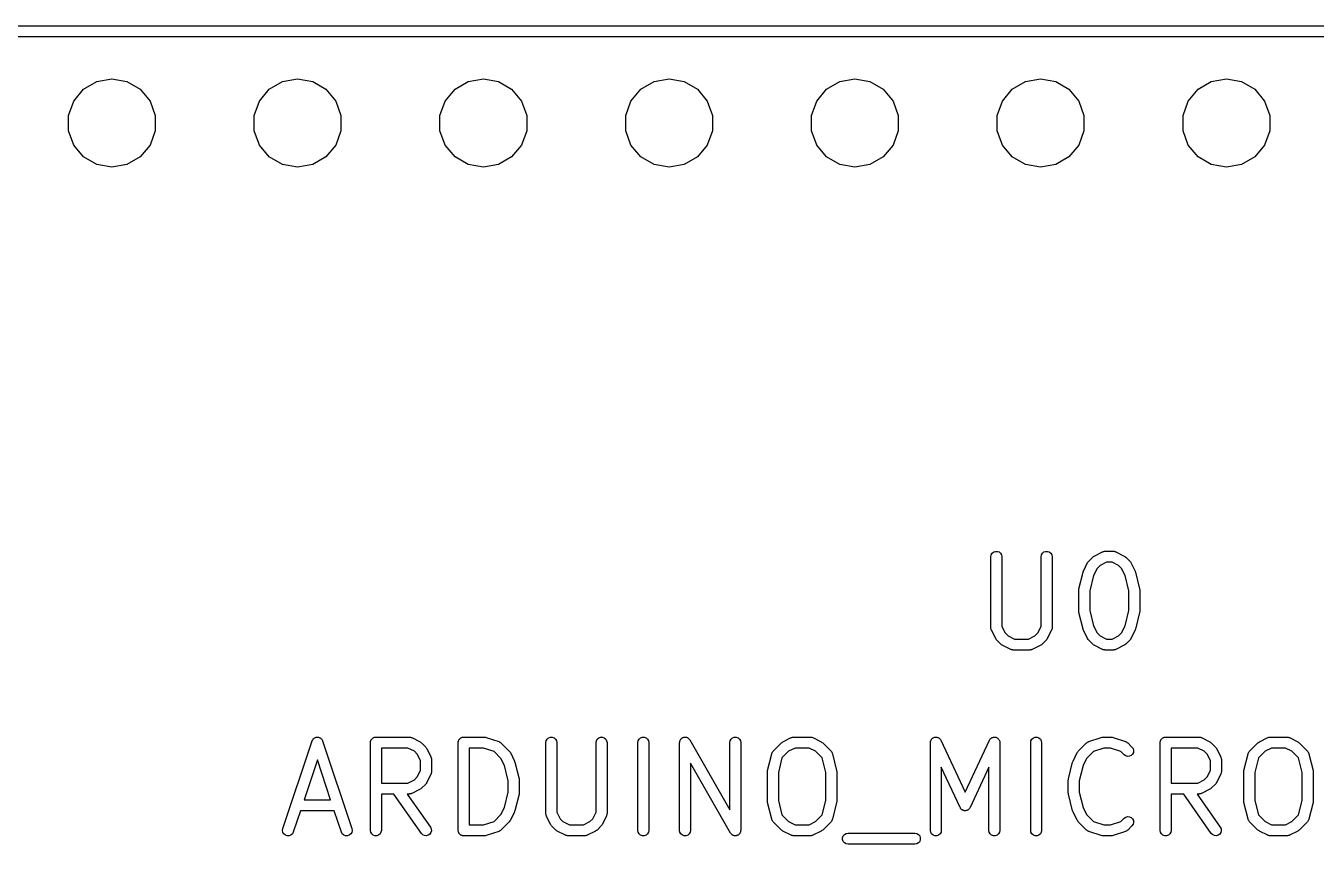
# Model space of a CAD drawing. Extents: x 37 to 154, y -133 to -20.
# Drawn here: x 118.78 to 136.43, y -32.61 to -21.43 of the extents above; entities that cross this region are included whole.
import ezdxf

# ---------------------------------------------------------------- set-up
doc = ezdxf.new("R2010")
doc.units = 0
doc.header["$MEASUREMENT"] = 0
doc.layers.add('BLACK', color=7, linetype='CONTINUOUS')

msp = doc.modelspace()

# ---------------------------------------------------------------- linework, layer by layer
at = {"layer": 'Black'}
for p, q in [((106.3, -21.425), (154.3, -21.425)), ((154.225, -21.575), (106.375, -21.575)), ((119.573, -22.2926), (119.754, -22.188)), ((119.754, -22.188), (119.96, -22.1517)), ((119.96, -22.1517), (120.166, -22.188)), ((120.166, -22.188), (120.347, -22.2926)), ((122.113, -22.2926), (122.294, -22.188)), ((122.294, -22.188), (122.5, -22.1517)), ((122.5, -22.1517), (122.706, -22.188)), ((122.706, -22.188), (122.887, -22.2926)), ((124.653, -22.2926), (124.834, -22.188)), ((124.834, -22.188), (125.04, -22.1517)), ((125.04, -22.1517), (125.246, -22.188)), ((125.246, -22.188), (125.427, -22.2926)), ((127.193, -22.2926), (127.374, -22.188)), ((127.374, -22.188), (127.58, -22.1517)), ((127.58, -22.1517), (127.786, -22.188)), ((127.786, -22.188), (127.967, -22.2926)), ((129.733, -22.2926), (129.914, -22.188)), ((129.914, -22.188), (130.12, -22.1517)), ((130.12, -22.1517), (130.326, -22.188)), ((130.326, -22.188), (130.507, -22.2926)), ((132.273, -22.2926), (132.454, -22.188)), ((132.454, -22.188), (132.66, -22.1517)), ((132.66, -22.1517), (132.866, -22.188)), ((132.866, -22.188), (133.047, -22.2926)), ((134.813, -22.2926), (134.994, -22.188)), ((134.994, -22.188), (135.2, -22.1517)), ((135.2, -22.1517), (135.406, -22.188)), ((135.406, -22.188), (135.587, -22.2926)), ((119.438, -22.4529), (119.573, -22.2926)), ((120.347, -22.2926), (120.482, -22.4529)), ((121.978, -22.4529), (122.113, -22.2926)), ((122.887, -22.2926), (123.022, -22.4529)), ((124.518, -22.4529), (124.653, -22.2926)), ((125.427, -22.2926), (125.562, -22.4529)), ((127.058, -22.4529), (127.193, -22.2926)), ((127.967, -22.2926), (128.102, -22.4529)), ((129.598, -22.4529), (129.733, -22.2926)), ((130.507, -22.2926), (130.642, -22.4529)), ((132.138, -22.4529), (132.273, -22.2926)), ((133.047, -22.2926), (133.182, -22.4529)), ((134.678, -22.4529), (134.813, -22.2926)), ((135.587, -22.2926), (135.722, -22.4529)), ((119.367, -22.6494), (119.438, -22.4529)), ((120.482, -22.4529), (120.553, -22.6494)), ((121.907, -22.6494), (121.978, -22.4529)), ((123.022, -22.4529), (123.093, -22.6494)), ((124.447, -22.6494), (124.518, -22.4529)), ((125.562, -22.4529), (125.633, -22.6494)), ((126.987, -22.6494), (127.058, -22.4529)), ((128.102, -22.4529), (128.173, -22.6494)), ((129.527, -22.6494), (129.598, -22.4529)), ((130.642, -22.4529), (130.713, -22.6494)), ((132.067, -22.6494), (132.138, -22.4529)), ((133.182, -22.4529), (133.253, -22.6494)), ((134.607, -22.6494), (134.678, -22.4529)), ((135.722, -22.4529), (135.793, -22.6494)), ((119.367, -22.8586), (119.367, -22.6494)), ((120.553, -22.6494), (120.553, -22.8586)), ((121.907, -22.8586), (121.907, -22.6494)), ((123.093, -22.6494), (123.093, -22.8586)), ((124.447, -22.8586), (124.447, -22.6494)), ((125.633, -22.6494), (125.633, -22.8586)), ((126.987, -22.8586), (126.987, -22.6494)), ((128.173, -22.6494), (128.173, -22.8586)), ((129.527, -22.8586), (129.527, -22.6494)), ((130.713, -22.6494), (130.713, -22.8586)), ((132.067, -22.8586), (132.067, -22.6494)), ((133.253, -22.6494), (133.253, -22.8586)), ((134.607, -22.8586), (134.607, -22.6494)), ((135.793, -22.6494), (135.793, -22.8586)), ((119.438, -23.0551), (119.367, -22.8586)), ((120.553, -22.8586), (120.482, -23.0551)), ((121.978, -23.0551), (121.907, -22.8586)), ((123.093, -22.8586), (123.022, -23.0551)), ((124.518, -23.0551), (124.447, -22.8586)), ((125.633, -22.8586), (125.562, -23.0551)), ((127.058, -23.0551), (126.987, -22.8586)), ((128.173, -22.8586), (128.102, -23.0551)), ((129.598, -23.0551), (129.527, -22.8586)), ((130.713, -22.8586), (130.642, -23.0551)), ((132.138, -23.0551), (132.067, -22.8586)), ((133.253, -22.8586), (133.182, -23.0551)), ((134.678, -23.0551), (134.607, -22.8586)), ((135.793, -22.8586), (135.722, -23.0551)), ((119.573, -23.2154), (119.438, -23.0551)), ((120.482, -23.0551), (120.347, -23.2154)), ((122.113, -23.2154), (121.978, -23.0551)), ((123.022, -23.0551), (122.887, -23.2154)), ((124.653, -23.2154), (124.518, -23.0551)), ((125.562, -23.0551), (125.427, -23.2154)), ((127.193, -23.2154), (127.058, -23.0551)), ((128.102, -23.0551), (127.967, -23.2154)), ((129.733, -23.2154), (129.598, -23.0551)), ((130.642, -23.0551), (130.507, -23.2154)), ((132.273, -23.2154), (132.138, -23.0551)), ((133.182, -23.0551), (133.047, -23.2154)), ((134.813, -23.2154), (134.678, -23.0551)), ((135.722, -23.0551), (135.587, -23.2154)), ((119.754, -23.32), (119.573, -23.2154)), ((120.347, -23.2154), (120.166, -23.32)), ((122.294, -23.32), (122.113, -23.2154)), ((122.887, -23.2154), (122.706, -23.32)), ((124.834, -23.32), (124.653, -23.2154)), ((125.427, -23.2154), (125.246, -23.32)), ((127.374, -23.32), (127.193, -23.2154)), ((127.967, -23.2154), (127.786, -23.32)), ((129.914, -23.32), (129.733, -23.2154)), ((130.507, -23.2154), (130.326, -23.32)), ((132.454, -23.32), (132.273, -23.2154)), ((133.047, -23.2154), (132.866, -23.32)), ((134.994, -23.32), (134.813, -23.2154)), ((135.587, -23.2154), (135.406, -23.32)), ((119.96, -23.3563), (119.754, -23.32)), ((120.166, -23.32), (119.96, -23.3563)), ((122.5, -23.3563), (122.294, -23.32)), ((122.706, -23.32), (122.5, -23.3563)), ((125.04, -23.3563), (124.834, -23.32)), ((125.246, -23.32), (125.04, -23.3563)), ((127.58, -23.3563), (127.374, -23.32)), ((127.786, -23.32), (127.58, -23.3563)), ((130.12, -23.3563), (129.914, -23.32)), ((130.326, -23.32), (130.12, -23.3563)), ((132.66, -23.3563), (132.454, -23.32)), ((132.866, -23.32), (132.66, -23.3563)), ((135.2, -23.3563), (134.994, -23.32)), ((135.406, -23.32), (135.2, -23.3563)), ((131.981, -28.6829), (131.985, -28.6572)), ((131.981, -29.6543), (131.981, -28.6829)), ((131.985, -28.6572), (131.998, -28.6346)), ((131.998, -28.6346), (132.018, -28.6179)), ((132.018, -28.6179), (132.043, -28.609)), ((132.043, -28.609), (132.069, -28.609)), ((132.069, -28.609), (132.093, -28.6179)), ((132.093, -28.6179), (132.113, -28.6346)), ((132.113, -28.6346), (132.126, -28.6572)), ((132.126, -28.6572), (132.131, -28.6829)), ((132.131, -28.6829), (132.131, -29.6366)), ((132.666, -28.6829), (132.671, -28.6572)), ((132.666, -29.6366), (132.666, -28.6829)), ((132.671, -28.6572), (132.684, -28.6346)), ((132.684, -28.6346), (132.704, -28.6179)), ((132.704, -28.6179), (132.728, -28.609)), ((132.728, -28.609), (132.754, -28.609)), ((132.754, -28.609), (132.779, -28.6179)), ((132.779, -28.6179), (132.799, -28.6346)), ((132.799, -28.6346), (132.812, -28.6572)), ((132.812, -28.6572), (132.816, -28.6829)), ((132.816, -28.6829), (132.816, -29.6543)), ((133.303, -28.7636), (133.31, -28.754)), ((133.31, -28.754), (133.317, -28.7441)), ((133.317, -28.7441), (133.374, -28.687)), ((133.374, -28.687), (133.384, -28.6801)), ((133.384, -28.6801), (133.394, -28.6729)), ((133.394, -28.6729), (133.508, -28.6158)), ((133.559, -28.7579), (133.472, -28.8016)), ((133.508, -28.6158), (133.512, -28.6145)), ((133.512, -28.6145), (133.516, -28.6124)), ((133.516, -28.6124), (133.524, -28.6109)), ((133.524, -28.6109), (133.533, -28.6083)), ((133.533, -28.6083), (133.537, -28.6086)), ((133.537, -28.6086), (133.541, -28.6079)), ((133.541, -28.6079), (133.656, -28.6079)), ((133.638, -28.7579), (133.559, -28.7579)), ((133.726, -28.8016), (133.638, -28.7579)), ((133.656, -28.6079), (133.66, -28.6086)), ((133.66, -28.6086), (133.664, -28.6083)), ((133.664, -28.6083), (133.673, -28.6109)), ((133.673, -28.6109), (133.681, -28.6124)), ((133.681, -28.6124), (133.685, -28.6145)), ((133.685, -28.6145), (133.689, -28.6158)), ((133.689, -28.6158), (133.804, -28.6729)), ((133.804, -28.6729), (133.813, -28.6801)), ((133.813, -28.6801), (133.823, -28.687)), ((133.823, -28.687), (133.88, -28.7441)), ((133.88, -28.7441), (133.887, -28.7539)), ((133.887, -28.7539), (133.894, -28.7636)), ((133.183, -29.1218), (133.24, -28.8932)), ((133.24, -28.8932), (133.243, -28.8857)), ((133.243, -28.8857), (133.246, -28.8779)), ((133.246, -28.8779), (133.303, -28.7636)), ((133.432, -28.8416), (133.384, -28.9376)), ((133.472, -28.8016), (133.432, -28.8416)), ((133.766, -28.8416), (133.726, -28.8016)), ((133.814, -28.9376), (133.766, -28.8416)), ((133.894, -28.7636), (133.951, -28.8779)), ((133.951, -28.8779), (133.954, -28.8857)), ((133.954, -28.8857), (133.957, -28.8932)), ((133.957, -28.8932), (134.014, -29.1218)), ((133.384, -28.9376), (133.331, -29.1492)), ((133.866, -29.1492), (133.814, -28.9376)), ((133.181, -29.14), (133.182, -29.131)), ((133.181, -29.4257), (133.181, -29.14)), ((133.182, -29.131), (133.183, -29.1218)), ((133.331, -29.1492), (133.331, -29.4165)), ((133.866, -29.4165), (133.866, -29.1492)), ((134.014, -29.1218), (134.015, -29.131)), ((134.015, -29.131), (134.016, -29.14)), ((134.016, -29.14), (134.016, -29.4257)), ((133.182, -29.4347), (133.181, -29.4257)), ((133.183, -29.4439), (133.182, -29.4347)), ((133.24, -29.6725), (133.183, -29.4439)), ((133.331, -29.4165), (133.384, -29.6281)), ((133.814, -29.6281), (133.866, -29.4165)), ((134.014, -29.4439), (133.957, -29.6725)), ((134.015, -29.4347), (134.014, -29.4439)), ((134.016, -29.4257), (134.015, -29.4347)), ((132.131, -29.6366), (132.174, -29.7241)), ((132.623, -29.7241), (132.666, -29.6366)), ((133.384, -29.6281), (133.432, -29.7241)), ((133.766, -29.7241), (133.814, -29.6281)), ((131.981, -29.6585), (131.981, -29.6543)), ((131.981, -29.6629), (131.981, -29.6585)), ((131.984, -29.6713), (131.981, -29.6629)), ((131.985, -29.6799), (131.984, -29.6713)), ((131.987, -29.6837), (131.985, -29.6799)), ((131.989, -29.6878), (131.987, -29.6837)), ((132.046, -29.8021), (131.989, -29.6878)), ((132.053, -29.8118), (132.046, -29.8021)), ((132.06, -29.8216), (132.053, -29.8118)), ((132.174, -29.7241), (132.214, -29.7641)), ((132.214, -29.7641), (132.302, -29.8079)), ((132.302, -29.8079), (132.495, -29.8079)), ((132.495, -29.8079), (132.583, -29.7641)), ((132.583, -29.7641), (132.623, -29.7241)), ((132.744, -29.8118), (132.737, -29.8216)), ((132.751, -29.8021), (132.744, -29.8118)), ((132.809, -29.6878), (132.751, -29.8021)), ((132.81, -29.6837), (132.809, -29.6878)), ((132.812, -29.6799), (132.81, -29.6837)), ((132.813, -29.6713), (132.812, -29.6799)), ((132.816, -29.6629), (132.813, -29.6713)), ((132.816, -29.6543), (132.816, -29.6585)), ((132.816, -29.6585), (132.816, -29.6629)), ((133.243, -29.68), (133.24, -29.6725)), ((133.246, -29.6878), (133.243, -29.68)), ((133.303, -29.8021), (133.246, -29.6878)), ((133.31, -29.8118), (133.303, -29.8021)), ((133.317, -29.8216), (133.31, -29.8118)), ((133.432, -29.7241), (133.472, -29.7641)), ((133.472, -29.7641), (133.559, -29.8079)), ((133.559, -29.8079), (133.638, -29.8079)), ((133.638, -29.8079), (133.726, -29.7641)), ((133.726, -29.7641), (133.766, -29.7241)), ((133.887, -29.8118), (133.88, -29.8216)), ((133.894, -29.8021), (133.887, -29.8118)), ((133.951, -29.6878), (133.894, -29.8021)), ((133.954, -29.68), (133.951, -29.6878)), ((133.957, -29.6725), (133.954, -29.68)), ((132.117, -29.8787), (132.06, -29.8216)), ((132.127, -29.8856), (132.117, -29.8787)), ((132.136, -29.8928), (132.127, -29.8856)), ((132.251, -29.9499), (132.136, -29.8928)), ((132.255, -29.9512), (132.251, -29.9499)), ((132.259, -29.9533), (132.255, -29.9512)), ((132.267, -29.9549), (132.259, -29.9533)), ((132.276, -29.9574), (132.267, -29.9549)), ((132.28, -29.9571), (132.276, -29.9574)), ((132.284, -29.9579), (132.28, -29.9571)), ((132.513, -29.9579), (132.284, -29.9579)), ((132.517, -29.9571), (132.513, -29.9579)), ((132.521, -29.9574), (132.517, -29.9571)), ((132.53, -29.9549), (132.521, -29.9574)), ((132.539, -29.9533), (132.53, -29.9549)), ((132.542, -29.9512), (132.539, -29.9533)), ((132.546, -29.9499), (132.542, -29.9512)), ((132.661, -29.8928), (132.546, -29.9499)), ((132.67, -29.8856), (132.661, -29.8928)), ((132.68, -29.8787), (132.67, -29.8856)), ((132.737, -29.8216), (132.68, -29.8787)), ((133.374, -29.8787), (133.317, -29.8216)), ((133.384, -29.8856), (133.374, -29.8787)), ((133.394, -29.8928), (133.384, -29.8856)), ((133.508, -29.9499), (133.394, -29.8928)), ((133.512, -29.9512), (133.508, -29.9499)), ((133.516, -29.9533), (133.512, -29.9512)), ((133.524, -29.9549), (133.516, -29.9533)), ((133.533, -29.9574), (133.524, -29.9549)), ((133.537, -29.9571), (133.533, -29.9574)), ((133.541, -29.9579), (133.537, -29.9571)), ((133.656, -29.9579), (133.541, -29.9579)), ((133.66, -29.9571), (133.656, -29.9579)), ((133.664, -29.9574), (133.66, -29.9571)), ((133.673, -29.9549), (133.664, -29.9574)), ((133.681, -29.9533), (133.673, -29.9549)), ((133.685, -29.9512), (133.681, -29.9533)), ((133.689, -29.9499), (133.685, -29.9512)), ((133.804, -29.8928), (133.689, -29.9499)), ((133.813, -29.8856), (133.804, -29.8928)), ((133.823, -29.8787), (133.813, -29.8856)), ((133.88, -29.8216), (133.823, -29.8787)), ((122.299, -32.3991), (122.699, -31.1991)), ((122.699, -31.1991), (122.7, -31.1973)), ((122.7, -31.1953), (122.706, -31.1859)), ((122.7, -31.1973), (122.7, -31.1953)), ((122.706, -31.1859), (122.711, -31.1762)), ((122.711, -31.1762), (122.713, -31.1749)), ((122.713, -31.1749), (122.714, -31.1731)), ((122.714, -31.1731), (122.723, -31.1662)), ((122.723, -31.1662), (122.731, -31.159)), ((122.731, -31.159), (122.733, -31.1582)), ((122.733, -31.1582), (122.734, -31.1569)), ((122.734, -31.1569), (122.745, -31.1534)), ((122.745, -31.1534), (122.755, -31.1494)), ((122.755, -31.1494), (122.757, -31.1493)), ((122.757, -31.1493), (122.759, -31.1487)), ((122.759, -31.1487), (122.77, -31.149)), ((122.77, -31.149), (122.781, -31.1487)), ((122.781, -31.1487), (122.783, -31.1493)), ((122.783, -31.1493), (122.785, -31.1494)), ((122.785, -31.1494), (122.795, -31.1534)), ((122.795, -31.1534), (122.806, -31.1569)), ((122.806, -31.1569), (122.807, -31.1582)), ((122.807, -31.1582), (122.809, -31.159)), ((122.809, -31.159), (122.817, -31.1662)), ((122.817, -31.1662), (122.826, -31.1731)), ((122.826, -31.1731), (122.827, -31.1749)), ((122.827, -31.1749), (122.829, -31.1762)), ((122.829, -31.1762), (122.834, -31.1859)), ((122.834, -31.1859), (122.84, -31.1953)), ((122.84, -31.1953), (122.84, -31.1973)), ((122.84, -31.1973), (122.841, -31.1991)), ((122.841, -31.1991), (123.241, -32.3991)), ((123.495, -31.2229), (123.496, -31.2164)), ((123.495, -32.4229), (123.495, -31.2229)), ((123.496, -31.2098), (123.498, -31.2037)), ((123.496, -31.2164), (123.496, -31.2098)), ((123.498, -31.2037), (123.5, -31.1972)), ((123.5, -31.1972), (123.503, -31.1915)), ((123.503, -31.1915), (123.505, -31.1854)), ((123.505, -31.1854), (123.509, -31.1803)), ((123.509, -31.1803), (123.513, -31.1746)), ((123.513, -31.1746), (123.518, -31.1704)), ((123.518, -31.1704), (123.522, -31.1654)), ((123.522, -31.1654), (123.527, -31.1621)), ((123.527, -31.1621), (123.532, -31.1579)), ((123.532, -31.1579), (123.539, -31.1557)), ((123.539, -31.1557), (123.544, -31.1524)), ((123.544, -31.1524), (123.551, -31.1512)), ((123.551, -31.1512), (123.557, -31.149)), ((123.557, -31.149), (123.564, -31.149)), ((123.564, -31.149), (123.57, -31.1479)), ((123.57, -31.1479), (124.027, -31.1479)), ((124.027, -31.1479), (124.031, -31.1486)), ((124.031, -31.1486), (124.036, -31.1483)), ((124.036, -31.1483), (124.044, -31.1509)), ((124.044, -31.1509), (124.053, -31.1524)), ((124.053, -31.1524), (124.057, -31.1545)), ((124.057, -31.1545), (124.061, -31.1558)), ((124.061, -31.1558), (124.175, -31.2129)), ((124.175, -31.2129), (124.185, -31.2201)), ((124.185, -31.2201), (124.194, -31.227)), ((124.194, -31.227), (124.252, -31.2841)), ((124.695, -31.2229), (124.696, -31.2164)), ((124.695, -32.4229), (124.695, -31.2229)), ((124.696, -31.2098), (124.698, -31.2037)), ((124.696, -31.2164), (124.696, -31.2098)), ((124.698, -31.2037), (124.7, -31.1972)), ((124.7, -31.1972), (124.703, -31.1915)), ((124.703, -31.1915), (124.705, -31.1854)), ((124.705, -31.1854), (124.709, -31.1803)), ((124.709, -31.1803), (124.713, -31.1746)), ((124.713, -31.1746), (124.718, -31.1704)), ((124.718, -31.1704), (124.722, -31.1654)), ((124.722, -31.1654), (124.727, -31.1621)), ((124.727, -31.1621), (124.732, -31.1579)), ((124.732, -31.1579), (124.739, -31.1557)), ((124.739, -31.1557), (124.744, -31.1524)), ((124.744, -31.1524), (124.751, -31.1512)), ((124.751, -31.1512), (124.757, -31.149)), ((124.757, -31.149), (124.764, -31.149)), ((124.764, -31.149), (124.77, -31.1479)), ((124.77, -31.1479), (125.056, -31.1479)), ((125.056, -31.1479), (125.068, -31.1499)), ((125.068, -31.1499), (125.079, -31.1517)), ((125.079, -31.1517), (125.251, -31.2088)), ((125.251, -31.2088), (125.255, -31.2109)), ((125.255, -31.2109), (125.259, -31.212)), ((125.259, -31.212), (125.266, -31.2171)), ((125.266, -31.2171), (125.274, -31.2213)), ((125.274, -31.2213), (125.277, -31.2245)), ((125.277, -31.2245), (125.28, -31.227)), ((125.28, -31.227), (125.394, -31.3413)), ((125.895, -31.2229), (125.9, -31.1972)), ((125.895, -32.1943), (125.895, -31.2229)), ((125.9, -31.1972), (125.913, -31.1746)), ((125.913, -31.1746), (125.932, -31.1579)), ((125.932, -31.1579), (125.957, -31.149)), ((125.957, -31.149), (125.983, -31.149)), ((125.983, -31.149), (126.007, -31.1579)), ((126.007, -31.1579), (126.027, -31.1746)), ((126.027, -31.1746), (126.04, -31.1972)), ((126.04, -31.1972), (126.045, -31.2229)), ((126.045, -31.2229), (126.045, -32.1766)), ((126.581, -31.2229), (126.585, -31.1972)), ((126.581, -32.1766), (126.581, -31.2229)), ((126.585, -31.1972), (126.598, -31.1746)), ((126.598, -31.1746), (126.618, -31.1579)), ((126.618, -31.1579), (126.643, -31.149)), ((126.643, -31.149), (126.669, -31.149)), ((126.669, -31.149), (126.693, -31.1579)), ((126.693, -31.1579), (126.713, -31.1746)), ((126.713, -31.1746), (126.726, -31.1972)), ((126.726, -31.1972), (126.731, -31.2229)), ((126.731, -31.2229), (126.731, -32.1943)), ((127.152, -31.2229), (127.157, -31.1972)), ((127.152, -32.4229), (127.152, -31.2229)), ((127.157, -31.1972), (127.17, -31.1746)), ((127.17, -31.1746), (127.19, -31.1579)), ((127.19, -31.1579), (127.214, -31.149)), ((127.214, -31.149), (127.24, -31.149)), ((127.24, -31.149), (127.265, -31.1579)), ((127.265, -31.1579), (127.285, -31.1746)), ((127.285, -31.1746), (127.298, -31.1972)), ((127.298, -31.1972), (127.302, -31.2229)), ((127.302, -31.2229), (127.302, -32.4229)), ((127.724, -31.2229), (127.725, -31.2162)), ((127.724, -32.4229), (127.724, -31.2229)), ((127.725, -31.2095), (127.727, -31.2035)), ((127.725, -31.2162), (127.725, -31.2095)), ((127.727, -31.2035), (127.728, -31.1972)), ((127.728, -31.1972), (127.731, -31.1914)), ((127.731, -31.1914), (127.734, -31.1851)), ((127.734, -31.1851), (127.738, -31.1802)), ((127.738, -31.1802), (127.741, -31.1746)), ((127.741, -31.1746), (127.746, -31.1703)), ((127.746, -31.1703), (127.751, -31.1652)), ((127.751, -31.1652), (127.756, -31.162)), ((127.756, -31.162), (127.761, -31.1579)), ((127.761, -31.1579), (127.767, -31.1556)), ((127.767, -31.1556), (127.773, -31.1523)), ((127.773, -31.1523), (127.78, -31.1512)), ((127.78, -31.1512), (127.786, -31.149)), ((127.786, -31.149), (127.792, -31.149)), ((127.792, -31.149), (127.799, -31.1479)), ((127.799, -31.1479), (127.805, -31.149)), ((127.805, -31.149), (127.812, -31.149)), ((127.812, -31.149), (127.818, -31.1513)), ((127.818, -31.1513), (127.825, -31.1525)), ((127.825, -31.1525), (127.83, -31.1557)), ((127.83, -31.1557), (127.836, -31.1579)), ((127.836, -31.1579), (127.841, -31.1622)), ((127.841, -31.1622), (127.847, -31.1656)), ((127.847, -31.1656), (127.851, -31.1705)), ((127.851, -31.1705), (127.856, -31.1746)), ((127.856, -31.1746), (127.859, -31.1805)), ((127.859, -31.1805), (127.864, -31.1856)), ((127.864, -31.1856), (128.409, -32.1404)), ((128.409, -31.2229), (128.414, -31.1972)), ((128.409, -32.1404), (128.409, -31.2229)), ((128.414, -31.1972), (128.427, -31.1746)), ((128.427, -31.1746), (128.447, -31.1579)), ((128.447, -31.1579), (128.471, -31.149)), ((128.471, -31.149), (128.497, -31.149)), ((128.497, -31.149), (128.522, -31.1579)), ((128.522, -31.1579), (128.542, -31.1746)), ((128.542, -31.1746), (128.555, -31.1972)), ((128.555, -31.1972), (128.559, -31.2229)), ((128.559, -31.2229), (128.559, -32.4229)), ((129.003, -31.3413), (129.117, -31.227)), ((129.117, -31.227), (129.127, -31.2201)), ((129.127, -31.2201), (129.136, -31.2129)), ((129.136, -31.2129), (129.251, -31.1558)), ((129.251, -31.1558), (129.255, -31.1545)), ((129.255, -31.1545), (129.259, -31.1524)), ((129.259, -31.1524), (129.267, -31.1509)), ((129.267, -31.1509), (129.276, -31.1483)), ((129.276, -31.1483), (129.28, -31.1486)), ((129.28, -31.1486), (129.284, -31.1479)), ((129.284, -31.1479), (129.513, -31.1479)), ((129.513, -31.1479), (129.517, -31.1486)), ((129.517, -31.1486), (129.521, -31.1483)), ((129.521, -31.1483), (129.53, -31.1509)), ((129.53, -31.1509), (129.539, -31.1524)), ((129.539, -31.1524), (129.542, -31.1545)), ((129.542, -31.1545), (129.546, -31.1558)), ((129.546, -31.1558), (129.661, -31.2129)), ((129.661, -31.2129), (129.67, -31.2201)), ((129.67, -31.2201), (129.68, -31.227)), ((129.68, -31.227), (129.794, -31.3413)), ((131.152, -31.2229), (131.154, -31.2132)), ((131.152, -32.4229), (131.152, -31.2229)), ((131.154, -31.2132), (131.155, -31.2035)), ((131.155, -31.2035), (131.156, -31.2005)), ((131.156, -31.2005), (131.157, -31.1972)), ((131.157, -31.1972), (131.162, -31.1887)), ((131.162, -31.1887), (131.166, -31.1799)), ((131.166, -31.1799), (131.168, -31.1775)), ((131.168, -31.1775), (131.17, -31.1746)), ((131.17, -31.1746), (131.177, -31.1684)), ((131.177, -31.1684), (131.184, -31.1614)), ((131.184, -31.1614), (131.187, -31.16)), ((131.187, -31.16), (131.19, -31.1579)), ((131.19, -31.1579), (131.199, -31.1546)), ((131.199, -31.1546), (131.208, -31.1504)), ((131.208, -31.1504), (131.211, -31.1501)), ((131.211, -31.1501), (131.214, -31.149)), ((131.214, -31.149), (131.224, -31.149)), ((131.224, -31.149), (131.234, -31.1481)), ((131.234, -31.1481), (131.237, -31.149)), ((131.237, -31.149), (131.24, -31.149)), ((131.24, -31.149), (131.249, -31.1523)), ((131.249, -31.1523), (131.259, -31.1549)), ((131.259, -31.1549), (131.262, -31.1568)), ((131.262, -31.1568), (131.265, -31.1579)), ((131.265, -31.1579), (131.272, -31.1642)), ((131.272, -31.1642), (131.28, -31.1698)), ((131.28, -31.1698), (131.282, -31.1725)), ((131.282, -31.1725), (131.285, -31.1746)), ((131.285, -31.1746), (131.289, -31.1831)), ((131.289, -31.1831), (131.295, -31.1911)), ((131.295, -31.1911), (131.627, -31.9026)), ((131.627, -31.9026), (131.959, -31.1911)), ((131.959, -31.1911), (131.965, -31.1831)), ((131.965, -31.1831), (131.97, -31.1746)), ((131.97, -31.1746), (131.972, -31.1725)), ((131.972, -31.1725), (131.974, -31.1698)), ((131.974, -31.1698), (131.982, -31.1642)), ((131.982, -31.1642), (131.99, -31.1579)), ((131.99, -31.1579), (131.993, -31.1568)), ((131.993, -31.1568), (131.995, -31.1549)), ((131.995, -31.1549), (132.005, -31.1523)), ((132.005, -31.1523), (132.014, -31.149)), ((132.014, -31.149), (132.017, -31.149)), ((132.017, -31.149), (132.021, -31.1481)), ((132.021, -31.1481), (132.03, -31.149)), ((132.03, -31.149), (132.04, -31.149)), ((132.04, -31.149), (132.043, -31.1501)), ((132.043, -31.1501), (132.047, -31.1504)), ((132.047, -31.1504), (132.055, -31.1546)), ((132.055, -31.1546), (132.065, -31.1579)), ((132.065, -31.1579), (132.067, -31.16)), ((132.067, -31.16), (132.07, -31.1614)), ((132.07, -31.1614), (132.077, -31.1684)), ((132.077, -31.1684), (132.085, -31.1746)), ((132.085, -31.1746), (132.086, -31.1775)), ((132.086, -31.1775), (132.089, -31.1799)), ((132.089, -31.1799), (132.093, -31.1887)), ((132.093, -31.1887), (132.098, -31.1972)), ((132.098, -31.1972), (132.098, -31.2005)), ((132.098, -31.2005), (132.1, -31.2035)), ((132.1, -31.2035), (132.1, -31.2132)), ((132.1, -31.2132), (132.102, -31.2229)), ((132.102, -31.2229), (132.102, -32.4229)), ((132.524, -31.2229), (132.528, -31.1972)), ((132.524, -32.4229), (132.524, -31.2229)), ((132.528, -31.1972), (132.541, -31.1746)), ((132.541, -31.1746), (132.561, -31.1579)), ((132.561, -31.1579), (132.586, -31.149)), ((132.586, -31.149), (132.612, -31.149)), ((132.612, -31.149), (132.636, -31.1579)), ((132.636, -31.1579), (132.656, -31.1746)), ((132.656, -31.1746), (132.669, -31.1972)), ((132.669, -31.1972), (132.674, -31.2229)), ((132.674, -31.2229), (132.674, -32.4229)), ((133.174, -31.3413), (133.288, -31.227)), ((133.288, -31.227), (133.292, -31.2245)), ((133.292, -31.2245), (133.295, -31.2213)), ((133.295, -31.2213), (133.303, -31.2171)), ((133.303, -31.2171), (133.31, -31.212)), ((133.31, -31.212), (133.314, -31.2109)), ((133.314, -31.2109), (133.318, -31.2088)), ((133.318, -31.2088), (133.489, -31.1517)), ((133.489, -31.1517), (133.501, -31.1499)), ((133.501, -31.1499), (133.513, -31.1479)), ((133.513, -31.1479), (133.627, -31.1479)), ((133.627, -31.1479), (133.639, -31.1499)), ((133.639, -31.1499), (133.651, -31.1517)), ((133.651, -31.1517), (133.822, -31.2088)), ((133.822, -31.2088), (133.826, -31.2109)), ((133.826, -31.2109), (133.83, -31.212)), ((133.83, -31.212), (133.837, -31.2171)), ((133.837, -31.2171), (133.845, -31.2213)), ((133.845, -31.2213), (133.848, -31.2245)), ((133.848, -31.2245), (133.852, -31.227)), ((133.852, -31.227), (133.909, -31.2841)), ((134.295, -31.2229), (134.296, -31.2164)), ((134.295, -32.4229), (134.295, -31.2229)), ((134.296, -31.2098), (134.298, -31.2037)), ((134.296, -31.2164), (134.296, -31.2098)), ((134.298, -31.2037), (134.3, -31.1972)), ((134.3, -31.1972), (134.303, -31.1915)), ((134.303, -31.1915), (134.305, -31.1854)), ((134.305, -31.1854), (134.309, -31.1803)), ((134.309, -31.1803), (134.313, -31.1746)), ((134.313, -31.1746), (134.318, -31.1704)), ((134.318, -31.1704), (134.322, -31.1654)), ((134.322, -31.1654), (134.327, -31.1621)), ((134.327, -31.1621), (134.332, -31.1579)), ((134.332, -31.1579), (134.339, -31.1557)), ((134.339, -31.1557), (134.344, -31.1524)), ((134.344, -31.1524), (134.351, -31.1512)), ((134.351, -31.1512), (134.357, -31.149)), ((134.357, -31.149), (134.364, -31.149)), ((134.364, -31.149), (134.37, -31.1479)), ((134.37, -31.1479), (134.827, -31.1479)), ((134.827, -31.1479), (134.831, -31.1486)), ((134.831, -31.1486), (134.836, -31.1483)), ((134.836, -31.1483), (134.844, -31.1509)), ((134.844, -31.1509), (134.853, -31.1524)), ((134.853, -31.1524), (134.857, -31.1545)), ((134.857, -31.1545), (134.861, -31.1558)), ((134.861, -31.1558), (134.975, -31.2129)), ((134.975, -31.2129), (134.985, -31.2201)), ((134.985, -31.2201), (134.994, -31.227)), ((134.994, -31.227), (135.052, -31.2841)), ((135.517, -31.3413), (135.631, -31.227)), ((135.631, -31.227), (135.641, -31.2201)), ((135.641, -31.2201), (135.651, -31.2129)), ((135.651, -31.2129), (135.765, -31.1558)), ((135.765, -31.1558), (135.769, -31.1545)), ((135.769, -31.1545), (135.773, -31.1524)), ((135.773, -31.1524), (135.782, -31.1509)), ((135.782, -31.1509), (135.79, -31.1483)), ((135.79, -31.1483), (135.794, -31.1486)), ((135.794, -31.1486), (135.799, -31.1479)), ((135.799, -31.1479), (136.027, -31.1479)), ((136.027, -31.1479), (136.031, -31.1486)), ((136.031, -31.1486), (136.036, -31.1483)), ((136.036, -31.1483), (136.044, -31.1509)), ((136.044, -31.1509), (136.053, -31.1524)), ((136.053, -31.1524), (136.057, -31.1545)), ((136.057, -31.1545), (136.061, -31.1558)), ((136.061, -31.1558), (136.175, -31.2129)), ((136.175, -31.2129), (136.185, -31.2201)), ((136.185, -31.2201), (136.194, -31.227)), ((136.194, -31.227), (136.309, -31.3413)), ((123.645, -31.2979), (123.645, -31.7764)), ((124.009, -31.2979), (123.645, -31.2979)), ((124.097, -31.3416), (124.009, -31.2979)), ((124.137, -31.3816), (124.097, -31.3416)), ((124.181, -31.4691), (124.137, -31.3816)), ((124.252, -31.2841), (124.258, -31.2939)), ((124.258, -31.2939), (124.266, -31.3036)), ((124.266, -31.3036), (124.323, -31.4179)), ((124.845, -31.2979), (124.845, -32.3479)), ((125.044, -31.2979), (124.845, -31.2979)), ((125.187, -31.3456), (125.044, -31.2979)), ((125.28, -31.4387), (125.187, -31.3456)), ((125.394, -31.3413), (125.401, -31.3511)), ((125.401, -31.3511), (125.409, -31.3607)), ((125.409, -31.3607), (125.466, -31.475)), ((128.926, -31.6047), (128.983, -31.3761)), ((128.983, -31.3761), (128.986, -31.3695)), ((128.986, -31.3695), (128.988, -31.3626)), ((128.988, -31.3626), (128.991, -31.3577)), ((128.991, -31.3577), (128.994, -31.3523)), ((128.994, -31.3523), (128.999, -31.3471)), ((128.999, -31.3471), (129.003, -31.3413)), ((129.214, -31.3416), (129.123, -31.4326)), ((129.302, -31.2979), (129.214, -31.3416)), ((129.495, -31.2979), (129.302, -31.2979)), ((129.583, -31.3416), (129.495, -31.2979)), ((129.674, -31.4326), (129.583, -31.3416)), ((129.794, -31.3413), (129.799, -31.3471)), ((129.799, -31.3471), (129.804, -31.3523)), ((129.804, -31.3523), (129.806, -31.3577)), ((129.806, -31.3577), (129.809, -31.3626)), ((129.809, -31.3626), (129.811, -31.3695)), ((129.811, -31.3695), (129.814, -31.3761)), ((129.814, -31.3761), (129.871, -31.6047)), ((133.103, -31.475), (133.16, -31.3607)), ((133.16, -31.3607), (133.167, -31.3511)), ((133.167, -31.3511), (133.174, -31.3413)), ((133.382, -31.3456), (133.289, -31.4387)), ((133.525, -31.2979), (133.382, -31.3456)), ((133.615, -31.2979), (133.525, -31.2979)), ((133.758, -31.3456), (133.615, -31.2979)), ((133.803, -31.3902), (133.758, -31.3456)), ((133.824, -31.4051), (133.803, -31.3902)), ((133.849, -31.4119), (133.824, -31.4051)), ((133.899, -31.3986), (133.875, -31.4096)), ((133.917, -31.3802), (133.899, -31.3986)), ((133.909, -31.2841), (133.924, -31.3054)), ((133.928, -31.3566), (133.917, -31.3802)), ((133.924, -31.3054), (133.93, -31.3306)), ((133.93, -31.3306), (133.928, -31.3566)), ((134.445, -31.2979), (134.445, -31.7764)), ((134.809, -31.2979), (134.445, -31.2979)), ((134.897, -31.3416), (134.809, -31.2979)), ((134.937, -31.3816), (134.897, -31.3416)), ((134.981, -31.4691), (134.937, -31.3816)), ((135.052, -31.2841), (135.058, -31.2939)), ((135.058, -31.2939), (135.066, -31.3036)), ((135.066, -31.3036), (135.123, -31.4179)), ((135.44, -31.6047), (135.497, -31.3761)), ((135.497, -31.3761), (135.5, -31.3695)), ((135.5, -31.3695), (135.502, -31.3626)), ((135.502, -31.3626), (135.505, -31.3577)), ((135.505, -31.3577), (135.508, -31.3523)), ((135.508, -31.3523), (135.513, -31.3471)), ((135.513, -31.3471), (135.517, -31.3413)), ((135.729, -31.3416), (135.638, -31.4326)), ((135.816, -31.2979), (135.729, -31.3416)), ((136.009, -31.2979), (135.816, -31.2979)), ((136.097, -31.3416), (136.009, -31.2979)), ((136.188, -31.4326), (136.097, -31.3416)), ((136.309, -31.3413), (136.313, -31.3471)), ((136.313, -31.3471), (136.318, -31.3523)), ((136.318, -31.3523), (136.32, -31.3577)), ((136.32, -31.3577), (136.324, -31.3626)), ((136.324, -31.3626), (136.326, -31.3695)), ((136.326, -31.3695), (136.328, -31.3761)), ((136.328, -31.3761), (136.386, -31.6047)), ((122.77, -31.46), (122.588, -32.005)), ((122.952, -32.005), (122.77, -31.46)), ((124.181, -31.6052), (124.181, -31.4691)), ((124.323, -31.4179), (124.324, -31.422)), ((124.324, -31.422), (124.326, -31.4258)), ((124.326, -31.4258), (124.328, -31.4344)), ((124.328, -31.4344), (124.33, -31.4429)), ((124.33, -31.4429), (124.33, -31.4472)), ((124.33, -31.4472), (124.331, -31.4514)), ((124.331, -31.4514), (124.331, -31.6229)), ((125.328, -31.5347), (125.28, -31.4387)), ((125.381, -31.7464), (125.328, -31.5347)), ((125.466, -31.475), (125.468, -31.4829)), ((125.468, -31.4829), (125.471, -31.4904)), ((125.471, -31.4904), (125.528, -31.719)), ((128.419, -32.4601), (127.874, -31.5053)), ((127.874, -31.5053), (127.874, -32.4229)), ((129.123, -31.4326), (129.074, -31.6321)), ((129.724, -31.6321), (129.674, -31.4326)), ((131.559, -32.1117), (131.302, -31.5609)), ((131.302, -31.5609), (131.302, -32.4229)), ((131.952, -31.5609), (131.695, -32.1117)), ((131.952, -32.4229), (131.952, -31.5609)), ((133.04, -31.719), (133.097, -31.4904)), ((133.097, -31.4904), (133.101, -31.4829)), ((133.101, -31.4829), (133.103, -31.475)), ((133.241, -31.5347), (133.188, -31.7464)), ((133.289, -31.4387), (133.241, -31.5347)), ((133.875, -31.4096), (133.849, -31.4119)), ((134.981, -31.6052), (134.981, -31.4691)), ((135.123, -31.4179), (135.124, -31.422)), ((135.124, -31.422), (135.126, -31.4258)), ((135.126, -31.4258), (135.128, -31.4344)), ((135.128, -31.4344), (135.13, -31.4429)), ((135.13, -31.4429), (135.13, -31.4472)), ((135.13, -31.4472), (135.131, -31.4514)), ((135.131, -31.4514), (135.131, -31.6229)), ((135.638, -31.4326), (135.588, -31.6321)), ((136.238, -31.6321), (136.188, -31.4326)), ((124.009, -31.7764), (124.097, -31.7326)), ((124.097, -31.7326), (124.137, -31.6927)), ((124.137, -31.6927), (124.181, -31.6052)), ((124.323, -31.6564), (124.266, -31.7707)), ((124.324, -31.6523), (124.323, -31.6564)), ((124.326, -31.6485), (124.324, -31.6523)), ((124.328, -31.6399), (124.326, -31.6485)), ((124.33, -31.6314), (124.328, -31.6399)), ((124.331, -31.6229), (124.33, -31.6271)), ((124.33, -31.6271), (124.33, -31.6314)), ((125.381, -31.8993), (125.381, -31.7464)), ((125.528, -31.719), (125.529, -31.7281)), ((125.529, -31.7281), (125.531, -31.7371)), ((125.531, -31.7371), (125.531, -31.9086)), ((128.924, -31.6229), (128.925, -31.6138)), ((128.924, -32.0229), (128.924, -31.6229)), ((128.925, -31.6138), (128.926, -31.6047)), ((129.074, -31.6321), (129.074, -32.0136)), ((129.724, -32.0136), (129.724, -31.6321)), ((129.871, -31.6047), (129.872, -31.6138)), ((129.872, -31.6138), (129.874, -31.6229)), ((129.874, -31.6229), (129.874, -32.0229)), ((133.038, -31.7371), (133.039, -31.7281)), ((133.038, -31.9086), (133.038, -31.7371)), ((133.039, -31.7281), (133.04, -31.719)), ((133.188, -31.7464), (133.188, -31.8993)), ((134.809, -31.7764), (134.897, -31.7326)), ((134.897, -31.7326), (134.937, -31.6927)), ((134.937, -31.6927), (134.981, -31.6052)), ((135.123, -31.6564), (135.066, -31.7707)), ((135.124, -31.6523), (135.123, -31.6564)), ((135.126, -31.6485), (135.124, -31.6523)), ((135.128, -31.6399), (135.126, -31.6485)), ((135.13, -31.6314), (135.128, -31.6399)), ((135.131, -31.6229), (135.13, -31.6271)), ((135.13, -31.6271), (135.13, -31.6314)), ((135.438, -31.6229), (135.439, -31.6138)), ((135.438, -32.0229), (135.438, -31.6229)), ((135.439, -31.6138), (135.44, -31.6047)), ((135.588, -31.6321), (135.588, -32.0136)), ((136.238, -32.0136), (136.238, -31.6321)), ((136.386, -31.6047), (136.386, -31.6138)), ((136.386, -31.6138), (136.388, -31.6229)), ((136.388, -31.6229), (136.388, -32.0229)), ((123.645, -31.7764), (124.009, -31.7764)), ((123.817, -31.9264), (123.645, -31.9264)), ((123.645, -31.9264), (123.645, -32.4229)), ((124.194, -32.4659), (123.817, -31.9264)), ((124.027, -31.9264), (124, -31.9264)), ((124, -31.9264), (124.317, -32.3798)), ((124.031, -31.9257), (124.027, -31.9264)), ((124.036, -31.9259), (124.031, -31.9257)), ((124.044, -31.9234), (124.036, -31.9259)), ((124.053, -31.9219), (124.044, -31.9234)), ((124.057, -31.9197), (124.053, -31.9219)), ((124.061, -31.9185), (124.057, -31.9197)), ((124.175, -31.8614), (124.061, -31.9185)), ((124.185, -31.8542), (124.175, -31.8614)), ((124.194, -31.8473), (124.185, -31.8542)), ((124.252, -31.7902), (124.194, -31.8473)), ((124.258, -31.7803), (124.252, -31.7902)), ((124.266, -31.7707), (124.258, -31.7803)), ((125.328, -32.111), (125.381, -31.8993)), ((125.528, -31.9268), (125.471, -32.1553)), ((125.529, -31.9176), (125.528, -31.9268)), ((125.531, -31.9086), (125.529, -31.9176)), ((133.039, -31.9176), (133.038, -31.9086)), ((133.04, -31.9268), (133.039, -31.9176)), ((133.097, -32.1553), (133.04, -31.9268)), ((133.188, -31.8993), (133.241, -32.111)), ((134.445, -31.7764), (134.809, -31.7764)), ((134.617, -31.9264), (134.445, -31.9264)), ((134.445, -31.9264), (134.445, -32.4229)), ((134.994, -32.4659), (134.617, -31.9264)), ((134.827, -31.9264), (134.8, -31.9264)), ((134.8, -31.9264), (135.117, -32.3798)), ((134.831, -31.9257), (134.827, -31.9264)), ((134.836, -31.9259), (134.831, -31.9257)), ((134.844, -31.9234), (134.836, -31.9259)), ((134.853, -31.9219), (134.844, -31.9234)), ((134.857, -31.9197), (134.853, -31.9219)), ((134.861, -31.9185), (134.857, -31.9197)), ((134.975, -31.8614), (134.861, -31.9185)), ((134.985, -31.8542), (134.975, -31.8614)), ((134.994, -31.8473), (134.985, -31.8542)), ((135.052, -31.7902), (134.994, -31.8473)), ((135.058, -31.7803), (135.052, -31.7902)), ((135.066, -31.7707), (135.058, -31.7803)), ((122.588, -32.005), (122.952, -32.005)), ((125.28, -32.207), (125.328, -32.111)), ((128.925, -32.0319), (128.924, -32.0229)), ((128.926, -32.041), (128.925, -32.0319)), ((128.983, -32.2696), (128.926, -32.041)), ((129.074, -32.0136), (129.123, -32.2131)), ((129.674, -32.2131), (129.724, -32.0136)), ((129.871, -32.041), (129.814, -32.2696)), ((129.872, -32.0319), (129.871, -32.041)), ((129.874, -32.0229), (129.872, -32.0319)), ((131.563, -32.1171), (131.559, -32.1117)), ((131.695, -32.1117), (131.691, -32.1171)), ((133.241, -32.111), (133.289, -32.207)), ((135.439, -32.0319), (135.438, -32.0229)), ((135.44, -32.041), (135.439, -32.0319)), ((135.497, -32.2696), (135.44, -32.041)), ((135.588, -32.0136), (135.638, -32.2131)), ((136.188, -32.2131), (136.238, -32.0136)), ((136.386, -32.041), (136.328, -32.2696)), ((136.388, -32.0229), (136.386, -32.0319)), ((136.386, -32.0319), (136.386, -32.041)), ((122.538, -32.155), (122.441, -32.4466)), ((123.002, -32.155), (122.538, -32.155)), ((123.099, -32.4466), (123.002, -32.155)), ((125.187, -32.3002), (125.28, -32.207)), ((125.409, -32.285), (125.401, -32.2946)), ((125.466, -32.1707), (125.409, -32.285)), ((125.468, -32.1628), (125.466, -32.1707)), ((125.471, -32.1553), (125.468, -32.1628)), ((125.896, -32.1985), (125.895, -32.1943)), ((125.895, -32.2029), (125.896, -32.1985)), ((125.898, -32.2113), (125.895, -32.2029)), ((125.9, -32.2199), (125.898, -32.2113)), ((125.902, -32.2237), (125.9, -32.2199)), ((125.903, -32.2278), (125.902, -32.2237)), ((125.96, -32.3421), (125.903, -32.2278)), ((126.045, -32.1766), (126.089, -32.2641)), ((126.089, -32.2641), (126.129, -32.3041)), ((126.497, -32.3041), (126.537, -32.2641)), ((126.537, -32.2641), (126.581, -32.1766)), ((126.723, -32.2278), (126.666, -32.3421)), ((126.724, -32.2237), (126.723, -32.2278)), ((126.726, -32.2199), (126.724, -32.2237)), ((126.728, -32.2113), (126.726, -32.2199)), ((126.73, -32.2029), (126.728, -32.2113)), ((126.731, -32.1943), (126.73, -32.1985)), ((126.73, -32.1985), (126.73, -32.2029)), ((128.986, -32.2762), (128.983, -32.2696)), ((128.988, -32.2831), (128.986, -32.2762)), ((128.991, -32.288), (128.988, -32.2831)), ((128.994, -32.2934), (128.991, -32.288)), ((129.123, -32.2131), (129.214, -32.3041)), ((129.583, -32.3041), (129.674, -32.2131)), ((129.806, -32.288), (129.804, -32.2934)), ((129.809, -32.2831), (129.806, -32.288)), ((129.811, -32.2762), (129.809, -32.2831)), ((129.814, -32.2696), (129.811, -32.2762)), ((131.566, -32.123), (131.563, -32.1171)), ((131.57, -32.1277), (131.566, -32.123)), ((131.574, -32.133), (131.57, -32.1277)), ((131.579, -32.1368), (131.574, -32.133)), ((131.584, -32.1414), (131.579, -32.1368)), ((131.59, -32.1442), (131.584, -32.1414)), ((131.595, -32.148), (131.59, -32.1442)), ((131.602, -32.1497), (131.595, -32.148)), ((131.608, -32.1524), (131.602, -32.1497)), ((131.614, -32.153), (131.608, -32.1524)), ((131.621, -32.1547), (131.614, -32.153)), ((131.627, -32.1541), (131.621, -32.1547)), ((131.634, -32.1547), (131.627, -32.1541)), ((131.64, -32.153), (131.634, -32.1547)), ((131.647, -32.1524), (131.64, -32.153)), ((131.653, -32.1497), (131.647, -32.1524)), ((131.659, -32.148), (131.653, -32.1497)), ((131.664, -32.1442), (131.659, -32.148)), ((131.67, -32.1414), (131.664, -32.1442)), ((131.675, -32.1368), (131.67, -32.1414)), ((131.68, -32.133), (131.675, -32.1368)), ((131.684, -32.1277), (131.68, -32.133)), ((131.689, -32.123), (131.684, -32.1277)), ((131.691, -32.1171), (131.689, -32.123)), ((133.101, -32.1628), (133.097, -32.1553)), ((133.103, -32.1707), (133.101, -32.1628)), ((133.16, -32.285), (133.103, -32.1707)), ((133.167, -32.2946), (133.16, -32.285)), ((133.289, -32.207), (133.382, -32.3002)), ((133.758, -32.3002), (133.803, -32.2555)), ((133.803, -32.2555), (133.824, -32.2406)), ((133.824, -32.2406), (133.849, -32.2339)), ((133.849, -32.2339), (133.875, -32.2361)), ((133.875, -32.2361), (133.899, -32.2471)), ((133.899, -32.2471), (133.917, -32.2656)), ((133.917, -32.2656), (133.928, -32.2892)), ((133.928, -32.2892), (133.93, -32.3151)), ((135.5, -32.2762), (135.497, -32.2696)), ((135.502, -32.2831), (135.5, -32.2762)), ((135.505, -32.288), (135.502, -32.2831)), ((135.508, -32.2934), (135.505, -32.288)), ((135.638, -32.2131), (135.729, -32.3041)), ((136.097, -32.3041), (136.188, -32.2131)), ((136.32, -32.288), (136.318, -32.2934)), ((136.324, -32.2831), (136.32, -32.288)), ((136.326, -32.2762), (136.324, -32.2831)), ((136.328, -32.2696), (136.326, -32.2762)), ((122.295, -32.4249), (122.299, -32.3991)), ((122.3, -32.4504), (122.295, -32.4249)), ((122.314, -32.4726), (122.3, -32.4504)), ((122.441, -32.4466), (122.429, -32.4695)), ((123.111, -32.4695), (123.099, -32.4466)), ((123.24, -32.4504), (123.226, -32.4726)), ((123.245, -32.4249), (123.24, -32.4504)), ((123.241, -32.3991), (123.245, -32.4249)), ((123.5, -32.4485), (123.495, -32.4229)), ((123.513, -32.4711), (123.5, -32.4485)), ((123.64, -32.4485), (123.627, -32.4711)), ((123.645, -32.4229), (123.64, -32.4485)), ((124.324, -32.4546), (124.309, -32.4759)), ((124.317, -32.3798), (124.328, -32.4035)), ((124.33, -32.4294), (124.324, -32.4546)), ((124.328, -32.4035), (124.33, -32.4294)), ((124.696, -32.4293), (124.695, -32.4229)), ((124.696, -32.4359), (124.696, -32.4293)), ((124.698, -32.442), (124.696, -32.4359)), ((124.7, -32.4485), (124.698, -32.442)), ((124.703, -32.4542), (124.7, -32.4485)), ((124.705, -32.4604), (124.703, -32.4542)), ((124.709, -32.4654), (124.705, -32.4604)), ((124.713, -32.4711), (124.709, -32.4654)), ((124.845, -32.3479), (125.044, -32.3479)), ((125.044, -32.3479), (125.187, -32.3002)), ((125.251, -32.4369), (125.079, -32.494)), ((125.255, -32.4348), (125.251, -32.4369)), ((125.259, -32.4337), (125.255, -32.4348)), ((125.266, -32.4286), (125.259, -32.4337)), ((125.274, -32.4245), (125.266, -32.4286)), ((125.277, -32.4212), (125.274, -32.4245)), ((125.28, -32.4187), (125.277, -32.4212)), ((125.394, -32.3045), (125.28, -32.4187)), ((125.401, -32.2946), (125.394, -32.3045)), ((125.967, -32.3518), (125.96, -32.3421)), ((125.974, -32.3616), (125.967, -32.3518)), ((126.031, -32.4187), (125.974, -32.3616)), ((126.041, -32.4256), (126.031, -32.4187)), ((126.051, -32.4328), (126.041, -32.4256)), ((126.165, -32.4899), (126.051, -32.4328)), ((126.129, -32.3041), (126.216, -32.3479)), ((126.216, -32.3479), (126.409, -32.3479)), ((126.409, -32.3479), (126.497, -32.3041)), ((126.575, -32.4328), (126.461, -32.4899)), ((126.585, -32.4256), (126.575, -32.4328)), ((126.594, -32.4187), (126.585, -32.4256)), ((126.652, -32.3616), (126.594, -32.4187)), ((126.658, -32.3518), (126.652, -32.3616)), ((126.666, -32.3421), (126.658, -32.3518)), ((127.157, -32.4485), (127.152, -32.4229)), ((127.17, -32.4711), (127.157, -32.4485)), ((127.298, -32.4485), (127.285, -32.4711)), ((127.302, -32.4229), (127.298, -32.4485)), ((127.728, -32.4485), (127.724, -32.4229)), ((127.741, -32.4711), (127.728, -32.4485)), ((127.869, -32.4485), (127.856, -32.4711)), ((127.874, -32.4229), (127.869, -32.4485)), ((128.423, -32.4652), (128.419, -32.4601)), ((128.427, -32.4711), (128.423, -32.4652)), ((128.545, -32.4655), (128.542, -32.4711)), ((128.549, -32.4606), (128.545, -32.4655)), ((128.551, -32.4543), (128.549, -32.4606)), ((128.555, -32.4485), (128.551, -32.4543)), ((128.556, -32.4422), (128.555, -32.4485)), ((128.558, -32.4362), (128.556, -32.4422)), ((128.559, -32.4229), (128.558, -32.4295)), ((128.558, -32.4295), (128.558, -32.4362)), ((128.999, -32.2986), (128.994, -32.2934)), ((129.003, -32.3045), (128.999, -32.2986)), ((129.117, -32.4187), (129.003, -32.3045)), ((129.127, -32.4256), (129.117, -32.4187)), ((129.136, -32.4328), (129.127, -32.4256)), ((129.251, -32.4899), (129.136, -32.4328)), ((129.214, -32.3041), (129.302, -32.3479)), ((129.302, -32.3479), (129.495, -32.3479)), ((129.495, -32.3479), (129.583, -32.3041)), ((129.661, -32.4328), (129.546, -32.4899)), ((129.67, -32.4256), (129.661, -32.4328)), ((129.68, -32.4187), (129.67, -32.4256)), ((129.794, -32.3045), (129.68, -32.4187)), ((129.799, -32.2986), (129.794, -32.3045)), ((129.804, -32.2934), (129.799, -32.2986)), ((130.001, -32.4667), (130.027, -32.4621)), ((130.027, -32.4621), (130.941, -32.4621)), ((130.941, -32.4621), (130.967, -32.4667)), ((131.157, -32.4485), (131.152, -32.4229)), ((131.17, -32.4711), (131.157, -32.4485)), ((131.298, -32.4485), (131.285, -32.4711)), ((131.302, -32.4229), (131.298, -32.4485)), ((131.957, -32.4485), (131.952, -32.4229)), ((131.97, -32.4711), (131.957, -32.4485)), ((132.098, -32.4485), (132.085, -32.4711)), ((132.102, -32.4229), (132.098, -32.4485)), ((132.528, -32.4485), (132.524, -32.4229)), ((132.541, -32.4711), (132.528, -32.4485)), ((132.669, -32.4485), (132.656, -32.4711)), ((132.674, -32.4229), (132.669, -32.4485)), ((133.174, -32.3045), (133.167, -32.2946)), ((133.288, -32.4187), (133.174, -32.3045)), ((133.292, -32.4212), (133.288, -32.4187)), ((133.295, -32.4245), (133.292, -32.4212)), ((133.303, -32.4286), (133.295, -32.4245)), ((133.31, -32.4337), (133.303, -32.4286)), ((133.314, -32.4348), (133.31, -32.4337)), ((133.318, -32.4369), (133.314, -32.4348)), ((133.489, -32.494), (133.318, -32.4369)), ((133.382, -32.3002), (133.525, -32.3479)), ((133.525, -32.3479), (133.615, -32.3479)), ((133.615, -32.3479), (133.758, -32.3002)), ((133.822, -32.4369), (133.651, -32.494)), ((133.826, -32.4348), (133.822, -32.4369)), ((133.83, -32.4337), (133.826, -32.4348)), ((133.837, -32.4286), (133.83, -32.4337)), ((133.845, -32.4245), (133.837, -32.4286)), ((133.848, -32.4212), (133.845, -32.4245)), ((133.852, -32.4187), (133.848, -32.4212)), ((133.909, -32.3616), (133.852, -32.4187)), ((133.924, -32.3403), (133.909, -32.3616)), ((133.93, -32.3151), (133.924, -32.3403)), ((134.3, -32.4485), (134.295, -32.4229)), ((134.313, -32.4711), (134.3, -32.4485)), ((134.44, -32.4485), (134.427, -32.4711)), ((134.445, -32.4229), (134.44, -32.4485)), ((135.124, -32.4546), (135.109, -32.4759)), ((135.117, -32.3798), (135.128, -32.4035)), ((135.13, -32.4294), (135.124, -32.4546)), ((135.128, -32.4035), (135.13, -32.4294)), ((135.513, -32.2986), (135.508, -32.2934)), ((135.517, -32.3045), (135.513, -32.2986)), ((135.631, -32.4187), (135.517, -32.3045)), ((135.641, -32.4256), (135.631, -32.4187)), ((135.651, -32.4328), (135.641, -32.4256)), ((135.765, -32.4899), (135.651, -32.4328)), ((135.729, -32.3041), (135.816, -32.3479)), ((135.816, -32.3479), (136.009, -32.3479)), ((136.009, -32.3479), (136.097, -32.3041)), ((136.175, -32.4328), (136.061, -32.4899)), ((136.185, -32.4256), (136.175, -32.4328)), ((136.194, -32.4187), (136.185, -32.4256)), ((136.309, -32.3045), (136.194, -32.4187)), ((136.313, -32.2986), (136.309, -32.3045)), ((136.318, -32.2934), (136.313, -32.2986)), ((122.334, -32.4888), (122.314, -32.4726)), ((122.359, -32.497), (122.334, -32.4888)), ((122.385, -32.4963), (122.359, -32.497)), ((122.409, -32.4868), (122.385, -32.4963)), ((122.429, -32.4695), (122.409, -32.4868)), ((123.131, -32.4868), (123.111, -32.4695)), ((123.155, -32.4963), (123.131, -32.4868)), ((123.181, -32.497), (123.155, -32.4963)), ((123.206, -32.4888), (123.181, -32.497)), ((123.226, -32.4726), (123.206, -32.4888)), ((123.532, -32.4878), (123.513, -32.4711)), ((123.557, -32.4967), (123.532, -32.4878)), ((123.583, -32.4967), (123.557, -32.4967)), ((123.607, -32.4878), (123.583, -32.4967)), ((123.627, -32.4711), (123.607, -32.4878)), ((124.213, -32.4843), (124.194, -32.4659)), ((124.236, -32.4953), (124.213, -32.4843)), ((124.262, -32.4976), (124.236, -32.4953)), ((124.287, -32.4908), (124.262, -32.4976)), ((124.309, -32.4759), (124.287, -32.4908)), ((124.718, -32.4753), (124.713, -32.4711)), ((124.722, -32.4803), (124.718, -32.4753)), ((124.727, -32.4836), (124.722, -32.4803)), ((124.732, -32.4878), (124.727, -32.4836)), ((124.739, -32.4901), (124.732, -32.4878)), ((124.744, -32.4933), (124.739, -32.4901)), ((124.751, -32.4945), (124.744, -32.4933)), ((124.757, -32.4967), (124.751, -32.4945)), ((124.764, -32.4967), (124.757, -32.4967)), ((124.77, -32.4979), (124.764, -32.4967)), ((125.056, -32.4979), (124.77, -32.4979)), ((125.068, -32.4958), (125.056, -32.4979)), ((125.079, -32.494), (125.068, -32.4958)), ((126.169, -32.4912), (126.165, -32.4899)), ((126.173, -32.4933), (126.169, -32.4912)), ((126.182, -32.4949), (126.173, -32.4933)), ((126.19, -32.4974), (126.182, -32.4949)), ((126.194, -32.4971), (126.19, -32.4974)), ((126.199, -32.4979), (126.194, -32.4971)), ((126.427, -32.4979), (126.199, -32.4979)), ((126.431, -32.4971), (126.427, -32.4979)), ((126.436, -32.4974), (126.431, -32.4971)), ((126.444, -32.4949), (126.436, -32.4974)), ((126.453, -32.4933), (126.444, -32.4949)), ((126.457, -32.4912), (126.453, -32.4933)), ((126.461, -32.4899), (126.457, -32.4912)), ((127.19, -32.4878), (127.17, -32.4711)), ((127.214, -32.4967), (127.19, -32.4878)), ((127.24, -32.4967), (127.214, -32.4967)), ((127.265, -32.4878), (127.24, -32.4967)), ((127.285, -32.4711), (127.265, -32.4878)), ((127.761, -32.4878), (127.741, -32.4711)), ((127.786, -32.4967), (127.761, -32.4878)), ((127.812, -32.4967), (127.786, -32.4967)), ((127.836, -32.4878), (127.812, -32.4967)), ((127.856, -32.4711), (127.836, -32.4878)), ((128.432, -32.4752), (128.427, -32.4711)), ((128.436, -32.4801), (128.432, -32.4752)), ((128.442, -32.4835), (128.436, -32.4801)), ((128.447, -32.4878), (128.442, -32.4835)), ((128.453, -32.49), (128.447, -32.4878)), ((128.458, -32.4932), (128.453, -32.49)), ((128.465, -32.4944), (128.458, -32.4932)), ((128.471, -32.4967), (128.465, -32.4944)), ((128.478, -32.4967), (128.471, -32.4967)), ((128.484, -32.4979), (128.478, -32.4967)), ((128.491, -32.4967), (128.484, -32.4979)), ((128.497, -32.4967), (128.491, -32.4967)), ((128.503, -32.4945), (128.497, -32.4967)), ((128.51, -32.4934), (128.503, -32.4945)), ((128.515, -32.4901), (128.51, -32.4934)), ((128.522, -32.4878), (128.515, -32.4901)), ((128.527, -32.4837), (128.522, -32.4878)), ((128.532, -32.4805), (128.527, -32.4837)), ((128.537, -32.4754), (128.532, -32.4805)), ((128.542, -32.4711), (128.537, -32.4754)), ((129.255, -32.4912), (129.251, -32.4899)), ((129.259, -32.4933), (129.255, -32.4912)), ((129.267, -32.4949), (129.259, -32.4933)), ((129.276, -32.4974), (129.267, -32.4949)), ((129.28, -32.4971), (129.276, -32.4974)), ((129.284, -32.4979), (129.28, -32.4971)), ((129.513, -32.4979), (129.284, -32.4979)), ((129.517, -32.4971), (129.513, -32.4979)), ((129.521, -32.4974), (129.517, -32.4971)), ((129.53, -32.4949), (129.521, -32.4974)), ((129.539, -32.4933), (129.53, -32.4949)), ((129.542, -32.4912), (129.539, -32.4933)), ((129.546, -32.4899), (129.542, -32.4912)), ((129.953, -32.5241), (129.962, -32.4996)), ((129.953, -32.5502), (129.953, -32.5241)), ((129.962, -32.5746), (129.953, -32.5502)), ((129.962, -32.4996), (129.979, -32.4797)), ((129.979, -32.5946), (129.962, -32.5746)), ((129.979, -32.4797), (130.001, -32.4667)), ((130.001, -32.6076), (129.979, -32.5946)), ((130.027, -32.6121), (130.001, -32.6076)), ((130.941, -32.6121), (130.027, -32.6121)), ((130.967, -32.6076), (130.941, -32.6121)), ((130.967, -32.4667), (130.99, -32.4797)), ((130.99, -32.5946), (130.967, -32.6076)), ((130.99, -32.4797), (131.006, -32.4996)), ((131.006, -32.5746), (130.99, -32.5946)), ((131.006, -32.4996), (131.015, -32.5241)), ((131.015, -32.5502), (131.006, -32.5746)), ((131.015, -32.5241), (131.015, -32.5502)), ((131.19, -32.4878), (131.17, -32.4711)), ((131.214, -32.4967), (131.19, -32.4878)), ((131.24, -32.4967), (131.214, -32.4967)), ((131.265, -32.4878), (131.24, -32.4967)), ((131.285, -32.4711), (131.265, -32.4878)), ((131.99, -32.4878), (131.97, -32.4711)), ((132.014, -32.4967), (131.99, -32.4878)), ((132.04, -32.4967), (132.014, -32.4967)), ((132.065, -32.4878), (132.04, -32.4967)), ((132.085, -32.4711), (132.065, -32.4878)), ((132.561, -32.4878), (132.541, -32.4711)), ((132.586, -32.4967), (132.561, -32.4878)), ((132.612, -32.4967), (132.586, -32.4967)), ((132.636, -32.4878), (132.612, -32.4967)), ((132.656, -32.4711), (132.636, -32.4878)), ((133.501, -32.4958), (133.489, -32.494)), ((133.513, -32.4979), (133.501, -32.4958)), ((133.627, -32.4979), (133.513, -32.4979)), ((133.639, -32.4958), (133.627, -32.4979)), ((133.651, -32.494), (133.639, -32.4958)), ((134.332, -32.4878), (134.313, -32.4711)), ((134.357, -32.4967), (134.332, -32.4878)), ((134.383, -32.4967), (134.357, -32.4967)), ((134.407, -32.4878), (134.383, -32.4967)), ((134.427, -32.4711), (134.407, -32.4878)), ((135.013, -32.4843), (134.994, -32.4659)), ((135.036, -32.4953), (135.013, -32.4843)), ((135.062, -32.4976), (135.036, -32.4953)), ((135.087, -32.4908), (135.062, -32.4976)), ((135.109, -32.4759), (135.087, -32.4908)), ((135.769, -32.4912), (135.765, -32.4899)), ((135.773, -32.4933), (135.769, -32.4912)), ((135.782, -32.4949), (135.773, -32.4933)), ((135.79, -32.4974), (135.782, -32.4949)), ((135.794, -32.4971), (135.79, -32.4974)), ((135.799, -32.4979), (135.794, -32.4971)), ((136.027, -32.4979), (135.799, -32.4979)), ((136.031, -32.4971), (136.027, -32.4979)), ((136.036, -32.4974), (136.031, -32.4971)), ((136.044, -32.4949), (136.036, -32.4974)), ((136.053, -32.4933), (136.044, -32.4949)), ((136.057, -32.4912), (136.053, -32.4933)), ((136.061, -32.4899), (136.057, -32.4912))]:
    msp.add_line(p, q, dxfattribs=at)

doc.saveas('drawing.dxf')
